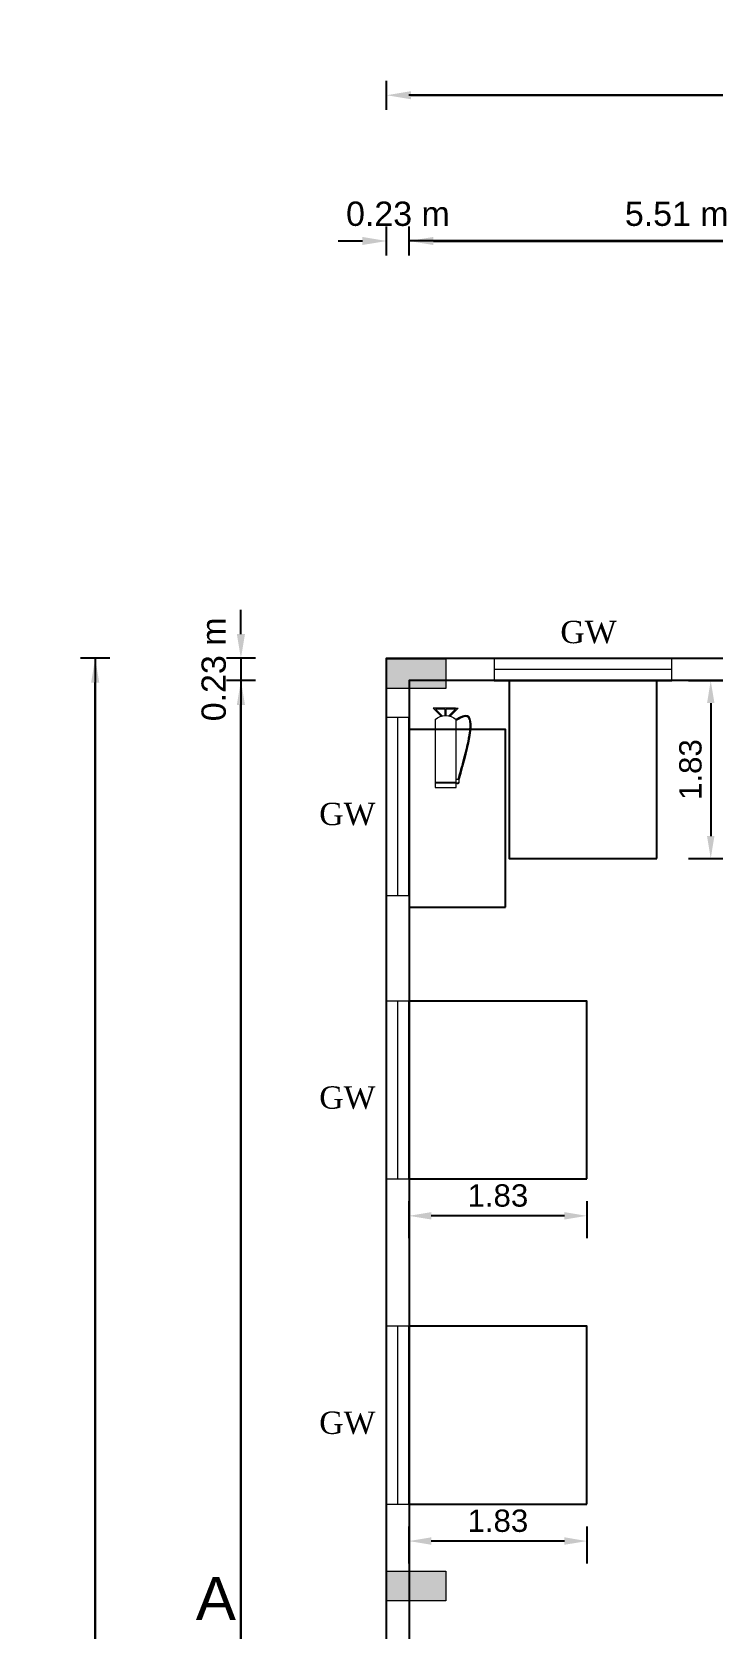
# Model space of a CAD drawing. Header units: metres. Extents: x -1561199 to -1560810, y 43748 to 43956.
# Drawn here: x -1560884.14 to -1560877.14, y 43784.56 to 43800.99 of the extents above; entities that cross this region are included whole.
import ezdxf

# ---------------------------------------------------------------- set-up
doc = ezdxf.new("R2010")
doc.units = ezdxf.units.M
doc.header["$LTSCALE"] = 750
doc.header["$MEASUREMENT"] = 0
doc.header["$PDMODE"] = 35
doc.header["$PDSIZE"] = 50
doc.layers.get('0').update_dxf_attribs({"lineweight": 5, "plot": 0})
doc.layers.get('Defpoints').update_dxf_attribs({"lineweight": 0})
doc.layers.add('BLK_1_COVERED_AREA', color=140, linetype='Continuous', plot=False)
doc.layers.add('BLK_1_FLR_0_BLT_UP_AREA', color=1, linetype='Continuous', plot=False)
for name, color, linetype in [('BLK_1_FLR_0_CARPET_AREA', 10, 'Continuous'), ('BLK_1_FLR_0_REGULAR_ROOM_2', 7, 'Continuous'), ('BLK_1_FLR_0_ROOM_1_LIGHT_VENTILATION_1', 7, 'Continuous'), ('BLK_1_FLR_0_ROOM_2_LIGHT_VENTILATION_2', 7, 'Continuous')]:
    doc.layers.add(name, color=color, linetype=linetype)
doc.layers.add('column', color=242, linetype='Continuous', lineweight=25)
doc.styles.add('S', font='swiss.ttf')
doc.styles.get("Standard").update_dxf_attribs({"font": 'arial.ttf'})
doc.dimstyles.new('METRIC', dxfattribs={"dimtxt": 0.45, "dimasz": 0.25, "dimexe": 0.15, "dimexo": 0.15, "dimgap": 0.15, "dimtad": 1, "dimzin": 0, "dimdsep": 46, "dimtxsty": 'S', "dimcen": 0, "dimclrd": 1, "dimclre": 1, "dimclrt": 5, "dimadec": 0, "dimazin": 2, "dimtfac": 1, "dimtix": 1, "dimtofl": 0, "dimtmove": 1, "dimatfit": 0, "dimfxl": 0, "dimtolj": 1, "dimtzin": 0, "dimarcsym": 0})
doc.dimstyles.new('STANDARD$0', dxfattribs={"dimscale": 0, "dimtxt": 9, "dimasz": 2, "dimexe": 2, "dimexo": 1, "dimgap": 0.5, "dimtad": 1, "dimdec": 1, "dimzin": 0, "dimdsep": 46, "dimlunit": 4, "dimtxsty": 'Standard', "dimblk1": 'ARCHTICK', "dimblk2": 'ARCHTICK', "dimsah": 1, "dimcen": 0, "dimdle": 1.5, "dimclrd": 1, "dimclre": 1, "dimclrt": 4, "dimadec": 0, "dimazin": 0, "dimtfac": 0.3, "dimtdec": 1, "dimtix": 1, "dimtmove": 0, "dimatfit": 3, "dimldrblk": 'ARCHTICK', "dimfxl": 0, "dimfrac": 2, "dimtolj": 1, "dimtzin": 0, "dimarcsym": 0})

# ---------------------------------------------------------------- blocks, each defined once
blk = doc.blocks.new('qwegwegwegwegwegwegwg')
at = {"layer": 'column', "lineweight": -2}
h = blk.add_hatch(color=256, dxfattribs=at)
h.dxf.hatch_style = 1
h.paths.add_polyline_path([(0, 0), (12, 0), (12, -24), (0, -24)])
blk.add_lwpolyline([(0, 0), (12, 0), (12, -24), (0, -24)], close=True, dxfattribs=at)
blk = doc.blocks.new('*D144')
at = {"color": 0, "lineweight": -2}
for p, q in [((-1560880.49, 43798.686), (-1560880.49, 43798.986)), ((-1560880.259, 43798.686), (-1560880.259, 43798.986)), ((-1560880.74, 43798.836), (-1560880.99, 43798.836)), ((-1560880.009, 43798.836), (-1560879.759, 43798.836))]:
    blk.add_line(p, q, dxfattribs=at)
at = {"color": 0}
for points in [[(-1560880.74, 43798.878), (-1560880.74, 43798.795), (-1560880.49, 43798.836)], [(-1560880.009, 43798.878), (-1560880.009, 43798.795), (-1560880.259, 43798.836)]]:
    blk.add_solid(points, dxfattribs=at)
at = {"layer": 'Defpoints', "color": 0}
for p in [(-1560880.259, 43798.836), (-1560880.49, 43794.542), (-1560880.259, 43794.232)]:
    blk.add_point(p, dxfattribs=at)
at = {"color": 0, "lineweight": -2, "insert": (-1560880.374, 43799.115), "char_height": 0.25, "attachment_point": 5, "style": 'S'}
blk.add_mtext('\\A1;0.23 m', dxfattribs=at)
blk = doc.blocks.new('*D145')
at = {"color": 0, "lineweight": -2}
for p, q in [((-1560880.259, 43798.686), (-1560880.259, 43798.986)), ((-1560874.75, 43798.986), (-1560874.75, 43798.986)), ((-1560880.009, 43798.836), (-1560875, 43798.836))]:
    blk.add_line(p, q, dxfattribs=at)
at = {"color": 0}
for points in [[(-1560880.009, 43798.878), (-1560880.009, 43798.795), (-1560880.259, 43798.836)], [(-1560875, 43798.878), (-1560875, 43798.795), (-1560874.75, 43798.836)]]:
    blk.add_solid(points, dxfattribs=at)
at = {"layer": 'Defpoints', "color": 0}
for p in [(-1560874.75, 43798.836), (-1560874.75, 43797.566, -763.65), (-1560880.259, 43794.232)]:
    blk.add_point(p, dxfattribs=at)
at = {"color": 0, "lineweight": -2, "insert": (-1560877.504, 43799.115), "char_height": 0.25, "attachment_point": 5, "style": 'S'}
blk.add_mtext('\\A1;5.51 m', dxfattribs=at)
blk = doc.blocks.new('*D148')
at = {"color": 0, "lineweight": -2}
for p, q in [((-1560881.99, 43794.792), (-1560881.99, 43795.042)), ((-1560881.84, 43794.542), (-1560882.14, 43794.542)), ((-1560881.84, 43794.313), (-1560882.14, 43794.313)), ((-1560881.99, 43794.063), (-1560881.99, 43793.813))]:
    blk.add_line(p, q, dxfattribs=at)
at = {"color": 0}
for points in [[(-1560882.032, 43794.792), (-1560881.948, 43794.792), (-1560881.99, 43794.542)], [(-1560882.032, 43794.063), (-1560881.948, 43794.063), (-1560881.99, 43794.313)]]:
    blk.add_solid(points, dxfattribs=at)
at = {"layer": 'Defpoints', "color": 0}
for p in [(-1560881.99, 43794.542), (-1560880.26, 43794.542), (-1560879.88, 43794.313)]:
    blk.add_point(p, dxfattribs=at)
at = {"color": 0, "lineweight": -2, "insert": (-1560882.269, 43794.428), "char_height": 0.25, "attachment_point": 5, "rotation": 90, "style": 'S'}
blk.add_mtext('\\A1;0.23 m', dxfattribs=at)
blk = doc.blocks.new('*D149')
at = {"color": 0, "lineweight": -2}
for p, q in [((-1560880.49, 43800.186), (-1560880.49, 43800.486)), ((-1560857.02, 43800.186), (-1560857.02, 43800.486)), ((-1560880.24, 43800.336), (-1560857.27, 43800.336))]:
    blk.add_line(p, q, dxfattribs=at)
at = {"color": 0}
for points in [[(-1560880.24, 43800.378), (-1560880.24, 43800.295), (-1560880.49, 43800.336)], [(-1560857.27, 43800.378), (-1560857.27, 43800.295), (-1560857.02, 43800.336)]]:
    blk.add_solid(points, dxfattribs=at)
at = {"layer": 'Defpoints', "color": 0}
for p in [(-1560857.02, 43800.336), (-1560880.49, 43794.542), (-1560857.02, 43794.542)]:
    blk.add_point(p, dxfattribs=at)
at = {"color": 0, "lineweight": -2, "insert": (-1560868.755, 43800.615), "char_height": 0.25, "attachment_point": 5, "style": 'S'}
blk.add_mtext('\\A1;23.47 m', dxfattribs=at)
blk = doc.blocks.new('*D151')
at = {"color": 0, "lineweight": -2}
for p, q in [((-1560881.84, 43794.313), (-1560882.14, 43794.313)), ((-1560881.99, 43764.866), (-1560881.99, 43794.063)), ((-1560881.84, 43764.616), (-1560882.14, 43764.616))]:
    blk.add_line(p, q, dxfattribs=at)
at = {"color": 0}
for points in [[(-1560882.032, 43794.063), (-1560881.948, 43794.063), (-1560881.99, 43794.313)], [(-1560882.032, 43764.866), (-1560881.948, 43764.866), (-1560881.99, 43764.616)]]:
    blk.add_solid(points, dxfattribs=at)
at = {"layer": 'Defpoints', "color": 0}
for p in [(-1560881.99, 43794.313), (-1560879.88, 43794.313), (-1560879.881, 43764.616)]:
    blk.add_point(p, dxfattribs=at)
at = {"color": 0, "lineweight": -2, "insert": (-1560882.269, 43779.465), "char_height": 0.25, "attachment_point": 5, "rotation": 90, "style": 'S'}
blk.add_mtext('\\A1;29.70 m', dxfattribs=at)
blk = doc.blocks.new('*D152')
at = {"color": 0, "lineweight": -2}
for p, q in [((-1560883.34, 43794.542), (-1560883.64, 43794.542)), ((-1560883.49, 43764.636), (-1560883.49, 43794.292)), ((-1560883.34, 43764.386), (-1560883.64, 43764.386))]:
    blk.add_line(p, q, dxfattribs=at)
at = {"color": 0}
for points in [[(-1560883.532, 43794.292), (-1560883.448, 43794.292), (-1560883.49, 43794.542)], [(-1560883.532, 43764.636), (-1560883.448, 43764.636), (-1560883.49, 43764.386)]]:
    blk.add_solid(points, dxfattribs=at)
at = {"layer": 'Defpoints', "color": 0}
for p in [(-1560883.49, 43794.542), (-1560880.26, 43794.542), (-1560880.49, 43764.386)]:
    blk.add_point(p, dxfattribs=at)
at = {"color": 0, "lineweight": -2, "insert": (-1560883.769, 43779.464), "char_height": 0.25, "attachment_point": 5, "rotation": 90, "style": 'S'}
blk.add_mtext('\\A1;30.16 m', dxfattribs=at)
blk = doc.blocks.new('DSDRFTRY')
at = {"color": 1}
for p, q in [((736.623, 117.624, -214.286), (736.527, 117.721, -214.286)), ((736.557, 117.721, -214.286), (736.527, 117.721, -214.286)), ((736.557, 117.721, -214.286), (736.828, 117.721, -214.286)), ((736.638, 117.628, -214.286), (736.557, 117.709, -214.286)), ((736.557, 117.709, -214.286), (736.671, 117.709, -214.286)), ((736.671, 117.632, -214.286), (736.671, 117.709, -214.286)), ((736.684, 117.632, -214.286), (736.684, 117.709, -214.286)), ((736.684, 117.709, -214.286), (736.798, 117.709, -214.286)), ((736.717, 117.628, -214.286), (736.798, 117.709, -214.286)), ((736.731, 117.624, -214.286), (736.828, 117.721, -214.286)), ((736.551, 116.766, -214.286), (736.551, 117.586, -214.286)), ((736.804, 117.586, -214.286), (736.804, 116.766, -214.286)), ((736.513, 116.861, -214.286), (736.551, 116.861, -214.286)), ((736.513, 116.823, -214.286), (736.513, 116.861, -214.286)), ((736.513, 116.823, -214.286), (736.526, 116.823, -214.286)), ((736.513, 116.823, -214.286), (736.519, 116.823, -214.286)), ((736.513, 116.823, -214.286), (736.516, 116.823, -214.286)), ((736.551, 116.823, -214.286), (736.513, 116.823, -214.286)), ((736.526, 116.823, -214.286), (736.526, 116.81, -214.286)), ((736.539, 116.81, -214.286), (736.539, 116.823, -214.286)), ((736.804, 116.829, -214.286), (736.551, 116.829, -214.286)), ((736.804, 116.823, -214.286), (736.551, 116.823, -214.286)), ((736.526, 116.81, -214.286), (736.539, 116.81, -214.286)), ((736.804, 116.766, -214.286), (736.551, 116.766, -214.286))]:
    blk.add_line(p, q, dxfattribs=at)
blk.add_arc((736.677, 117.436, -214.286), 0.196, 50.0538, 129.9462, dxfattribs=at)
for points, knots in [([(736.513, 116.861, -214.286), (736.395, 117.278, -214.286), (736.263, 117.742, -214.286), (736.523, 117.602, -214.286), (736.551, 117.586, -214.286)], [0, 0, 0, 0, 3.030452, 3.369076, 3.369076, 3.369076, 3.369076]), ([(736.526, 116.864, -214.286), (736.507, 116.929, -214.286), (736.489, 116.993, -214.286), (736.438, 117.181, -214.286), (736.408, 117.299, -214.286), (736.381, 117.47, -214.286), (736.378, 117.531, -214.286), (736.391, 117.591, -214.286), (736.399, 117.605, -214.286), (736.421, 117.62, -214.286), (736.435, 117.622, -214.286), (736.48, 117.611, -214.286), (736.51, 117.595, -214.286), (736.544, 117.576, -214.286), (736.545, 117.575, -214.286), (736.545, 117.575, -214.286)], [0, 0, 0, 0, 0.468639, 0.468639, 1.405917, 1.405917, 2.137486, 2.137486, 2.546212, 2.546212, 2.954939, 2.954939, 3.363666, 3.363666, 3.369076, 3.369076, 3.369076, 3.369076])]:
    blk.add_open_spline(points, degree=3, knots=knots, dxfattribs=at)
blk = doc.blocks.new('*D35')
at = {"layer": 'BLK_1_FLR_0_ROOM_2_LIGHT_VENTILATION_2', "color": 0, "lineweight": -2}
for p, q in [((-1560877.384, 43794.312), (-1560876.924, 43794.312)), ((-1560877.154, 43794.082), (-1560877.154, 43792.712)), ((-1560877.384, 43792.482), (-1560876.924, 43792.482))]:
    blk.add_line(p, q, dxfattribs=at)
at = {"layer": 'BLK_1_FLR_0_ROOM_2_LIGHT_VENTILATION_2', "color": 0}
for points in [[(-1560877.192, 43794.082), (-1560877.116, 43794.082), (-1560877.154, 43794.312)], [(-1560877.192, 43792.712), (-1560877.116, 43792.712), (-1560877.154, 43792.482)]]:
    blk.add_solid(points, dxfattribs=at)
at = {"layer": 'Defpoints', "color": 0}
for p in [(-1560877.708, 43794.312), (-1560877.708, 43792.482), (-1560877.154, 43792.482)]:
    blk.add_point(p, dxfattribs=at)
at = {"layer": 'BLK_1_FLR_0_ROOM_2_LIGHT_VENTILATION_2', "color": 0, "lineweight": -2, "insert": (-1560877.362, 43793.397), "char_height": 0.23, "attachment_point": 5, "rotation": 90}
blk.add_mtext('\\A1;1.83', dxfattribs=at)
blk = doc.blocks.new('*D364')
at = {"layer": 'BLK_1_FLR_0_ROOM_1_LIGHT_VENTILATION_1', "color": 0, "lineweight": -2}
for p, q in [((-1560880.26, 43785.608), (-1560880.26, 43785.228)), ((-1560878.43, 43785.608), (-1560878.43, 43785.228)), ((-1560878.66, 43785.458), (-1560880.03, 43785.458))]:
    blk.add_line(p, q, dxfattribs=at)
at = {"layer": 'BLK_1_FLR_0_ROOM_1_LIGHT_VENTILATION_1', "color": 0}
for points in [[(-1560880.03, 43785.497), (-1560880.03, 43785.42), (-1560880.26, 43785.458)], [(-1560878.66, 43785.497), (-1560878.66, 43785.42), (-1560878.43, 43785.458)]]:
    blk.add_solid(points, dxfattribs=at)
at = {"layer": 'Defpoints', "color": 0}
for p in [(-1560880.26, 43785.838), (-1560878.43, 43785.838), (-1560880.26, 43785.458)]:
    blk.add_point(p, dxfattribs=at)
at = {"layer": 'BLK_1_FLR_0_ROOM_1_LIGHT_VENTILATION_1', "color": 0, "lineweight": -2, "insert": (-1560879.345, 43785.666), "char_height": 0.23, "attachment_point": 5, "rotation": 360}
blk.add_mtext('\\A1;1.83', dxfattribs=at)
blk = doc.blocks.new('*D365')
at = {"layer": 'BLK_1_FLR_0_ROOM_1_LIGHT_VENTILATION_1', "color": 0, "lineweight": -2}
for p, q in [((-1560880.26, 43788.955), (-1560880.26, 43788.575)), ((-1560878.43, 43788.955), (-1560878.43, 43788.575)), ((-1560878.66, 43788.805), (-1560880.03, 43788.805))]:
    blk.add_line(p, q, dxfattribs=at)
at = {"layer": 'BLK_1_FLR_0_ROOM_1_LIGHT_VENTILATION_1', "color": 0}
for points in [[(-1560880.03, 43788.843), (-1560880.03, 43788.767), (-1560880.26, 43788.805)], [(-1560878.66, 43788.843), (-1560878.66, 43788.767), (-1560878.43, 43788.805)]]:
    blk.add_solid(points, dxfattribs=at)
at = {"layer": 'Defpoints', "color": 0}
for p in [(-1560880.26, 43789.185), (-1560878.43, 43789.185), (-1560880.26, 43788.805)]:
    blk.add_point(p, dxfattribs=at)
at = {"layer": 'BLK_1_FLR_0_ROOM_1_LIGHT_VENTILATION_1', "color": 0, "lineweight": -2, "insert": (-1560879.345, 43789.013), "char_height": 0.23, "attachment_point": 5, "rotation": 360}
blk.add_mtext('\\A1;1.83', dxfattribs=at)

msp = doc.modelspace()

# ---------------------------------------------------------------- linework, layer by layer
at = {"color": 0, "lineweight": -2}
for p, q in [((-1560857.02008, 43800.3364, -763.65007), (-1560880.26008, 43800.3364, -762.85095)), ((-1560857.02008, 43798.8364, -763.65007), (-1560880.26008, 43798.8364, -762.85095)), ((-1560883.49008, 43794.5418, -496.71908), (-1560883.49008, 43764.38612, -762.45005)), ((-1560881.99008, 43794.5418, -496.71908), (-1560881.99008, 43764.38612, -762.45005))]:
    msp.add_line(p, q, dxfattribs=at)
at = {"color": 1}
for p, q in [((-1560880.49008, 43794.5418, 381.46736), (-1560880.49008, 43771.3742, 434.17162)), ((-1560880.49008, 43794.5418, -737.29896), (-1560880.49008, 43771.58913)), ((-1560880.26008, 43794.5418, -737.29896), (-1560880.26008, 43794.53746, -737.29896)), ((-1560874.5199, 43794.5418, -742.38411), (-1560880.26008, 43794.5418, -741.58499)), ((-1560874.5199, 43794.3132, 371.9186), (-1560879.87998, 43794.3132, -1050.70806)), ((-1560880.25868, 43794.23234, 304.85103), (-1560880.25868, 43785.14727, -763.65007)), ((-1560880.26008, 43784.84215, -737.29896), (-1560880.26008, 43771.29051, 5.522))]:
    msp.add_line(p, q, dxfattribs=at)
for p, q in [((-1560877.55321, 43794.5418, -1105.10218), (-1560879.38321, 43794.5418, -1105.10218)), ((-1560879.38321, 43794.5418, -1105.10218), (-1560879.38321, 43794.3118, -1105.10218)), ((-1560877.55321, 43794.3118, -1105.10218), (-1560877.55321, 43794.5418, -1105.10218)), ((-1560877.55321, 43794.4268, -1105.10218), (-1560879.38321, 43794.4268, -1105.10218)), ((-1560879.38321, 43794.3118, -1105.10218), (-1560877.55321, 43794.3118, -1105.10218)), ((-1560880.26022, 43793.93276), (-1560880.49022, 43793.93276)), ((-1560880.49022, 43793.93276), (-1560880.49022, 43792.10276)), ((-1560880.37522, 43792.10276), (-1560880.37522, 43793.93276)), ((-1560880.26022, 43792.10276), (-1560880.26022, 43793.93276)), ((-1560880.49022, 43792.10276), (-1560880.26022, 43792.10276)), ((-1560880.26022, 43791.0146), (-1560880.49022, 43791.0146)), ((-1560880.49022, 43791.0146), (-1560880.49022, 43789.1846)), ((-1560880.37522, 43789.1846), (-1560880.37522, 43791.0146)), ((-1560880.26022, 43789.1846), (-1560880.26022, 43791.0146)), ((-1560880.49022, 43789.1846), (-1560880.26022, 43789.1846)), ((-1560880.26022, 43787.66797), (-1560880.49022, 43787.66797)), ((-1560880.49022, 43787.66797), (-1560880.49022, 43785.83797)), ((-1560880.37522, 43785.83797), (-1560880.37522, 43787.66797)), ((-1560880.26022, 43785.83797), (-1560880.26022, 43787.66797)), ((-1560880.49022, 43785.83797), (-1560880.26022, 43785.83797))]:
    msp.add_line(p, q)
at = {"layer": 'BLK_1_COVERED_AREA', "color": 140, "linetype": 'Continuous'}
msp.add_lwpolyline([(-1560869.46377, 43797.5664), (-1560869.46377, 43794.5418), (-1560857.02008, 43794.5418), (-1560857.02008, 43764.38612), (-1560880.49022, 43764.38612), (-1560880.49008, 43794.5418), (-1560874.7499, 43794.5418), (-1560874.7499, 43797.5664)], close=True, dxfattribs=at)
at = {"layer": 'BLK_1_FLR_0_BLT_UP_AREA', "color": 13, "linetype": 'Continuous', "elevation": -763.65007}
msp.add_lwpolyline([(-1560869.46377, 43797.5664), (-1560869.46377, 43794.5418), (-1560857.02008, 43794.5418), (-1560857.02008, 43764.38612), (-1560880.49022, 43764.38612), (-1560880.49008, 43794.5418), (-1560874.7499, 43794.5418), (-1560874.7499, 43797.5664)], close=True, dxfattribs=at)
at = {"layer": 'BLK_1_FLR_0_CARPET_AREA', "color": 13, "linetype": 'Continuous', "elevation": 21.06979}
msp.add_lwpolyline([(-1560857.25008, 43779.21262), (-1560857.25008, 43794.3132), (-1560880.25868, 43794.3132), (-1560880.25868, 43764.61612), (-1560872.48569, 43764.61612), (-1560872.48569, 43771.30902), (-1560861.42868, 43771.30902), (-1560861.42868, 43779.21262)], close=True, dxfattribs=at)
at = {"layer": 'BLK_1_FLR_0_REGULAR_ROOM_2', "color": 2, "elevation": 21.06979}
msp.add_lwpolyline([(-1560857.25008, 43779.21262), (-1560857.25008, 43794.3132), (-1560880.25868, 43794.3132), (-1560880.25868, 43764.61612), (-1560872.48569, 43764.61612), (-1560872.48569, 43771.30902), (-1560861.42868, 43771.30902), (-1560861.42868, 43779.21262)], close=True, dxfattribs=at)
at = {"layer": 'BLK_1_FLR_0_ROOM_1_LIGHT_VENTILATION_1', "color": 2, "lineweight": -2}
for points, elevation in [([(-1560877.70821, 43792.4818), (-1560877.70821, 43794.3118), (-1560879.22821, 43794.3118), (-1560879.22821, 43792.4818)], -1105.10218), ([(-1560879.26635, 43791.98108), (-1560879.26635, 43793.81108), (-1560880.25868, 43793.81108), (-1560880.25868, 43791.98108)], 21.06979)]:
    msp.add_lwpolyline(points, close=True, dxfattribs=dict(at, elevation=elevation))
for points in [[(-1560878.43022, 43789.1846), (-1560878.43022, 43791.0146), (-1560880.26022, 43791.0146), (-1560880.26022, 43789.1846)], [(-1560878.43022, 43785.83797), (-1560878.43022, 43787.66797), (-1560880.26022, 43787.66797), (-1560880.26022, 43785.83797)]]:
    msp.add_lwpolyline(points, close=True, dxfattribs=at)

# ---------------------------------------------------------------- block references
at = {"xscale": 0.025427, "yscale": 0.025427, "zscale": 0.025427, "rotation": 270}
for p in [(-1560879.87998, 43794.53746, -1105.10218), (-1560879.87988, 43785.14727, -763.65007)]:
    msp.add_blockref('qwegwegwegwegwegwegwg', p, dxfattribs=at)
at = {"color": 0, "lineweight": -2, "xscale": -0.8534234103183371, "yscale": 0.8534234103183371, "zscale": 0.8534234103183371}
msp.add_blockref('DSDRFTRY', (-1560251.1855, 43693.56263, 182.87674), dxfattribs=at)

# ---------------------------------------------------------------- texts
at = {"color": 0}
msp.add_text('A', height=0.44412, dxfattribs=at).set_placement((-1560882.45462, 43784.64534, -414.10042))
at = {"char_height": 0.23, "width": 1.6153676, "attachment_point": 1}
for insert in [(-1560878.702, 43794.92766, 17.91815), (-1560881.18386, 43793.0556, 1904.58855), (-1560881.18386, 43790.13744, 1904.58855), (-1560881.18386, 43786.79082, 1904.58855)]:
    msp.add_mtext('{\\fBookman Old Style|b0|i0|c0|p18;GW}', dxfattribs=dict(at, insert=insert))

# ---------------------------------------------------------------- dimensions: what is measured, and where the dimension line sits
at = {"color": 0, "lineweight": -2}
for base, p1, p2, picture, middle in [((-1560857.02008, 43800.3364), (-1560880.49008, 43794.5418), (-1560857.02008, 43794.5418), '*D149', (-1560868.75508, 43800.61488)), ((-1560880.25868, 43798.8364), (-1560880.49008, 43794.5418), (-1560880.25868, 43794.23234), '*D144', (-1560880.37438, 43799.11488)), ((-1560874.7499, 43798.8364), (-1560880.25868, 43794.23234), (-1560874.7499, 43797.5664, -763.65007), '*D145', (-1560877.50429, 43799.11488))]:
    dim = msp.add_linear_dim(base=base, p1=p1, p2=p2, dimstyle='METRIC', override={"dimtxt": 0.25, "dimpost": ' m', "dimclrd": 0, "dimclre": 0, "dimclrt": 0}, dxfattribs=at)
    dim.commit()
    dim.dimension.update_dxf_attribs({"geometry": picture, "text_midpoint": middle})
for base, p1, p2, picture, middle in [((-1560881.99008, 43794.5418), (-1560879.87998, 43794.3132), (-1560880.26008, 43794.5418), '*D148', (-1560882.26856, 43794.4275)), ((-1560883.49008, 43794.5418), (-1560880.49022, 43764.38612), (-1560880.26008, 43794.5418), '*D152', (-1560883.76856, 43779.46396)), ((-1560881.99008, 43794.3132), (-1560879.88062, 43764.61612), (-1560879.87998, 43794.3132), '*D151', (-1560882.26856, 43779.46466))]:
    dim = msp.add_linear_dim(base=base, p1=p1, p2=p2, angle=270, dimstyle='METRIC', override={"dimtxt": 0.25, "dimpost": ' m', "dimclrd": 0, "dimclre": 0, "dimclrt": 0}, dxfattribs=at)
    dim.commit()
    dim.dimension.update_dxf_attribs({"geometry": picture, "text_midpoint": middle})
at = {"layer": 'BLK_1_FLR_0_ROOM_1_LIGHT_VENTILATION_1', "color": 232, "lineweight": -2}
for p1, p2, picture, middle in [((-1560878.43022, 43789.1846), (-1560880.26022, 43789.1846), '*D365', (-1560879.34522, 43789.01256)), ((-1560878.43022, 43785.83797), (-1560880.26022, 43785.83797), '*D364', (-1560879.34522, 43785.66594))]:
    dim = msp.add_aligned_dim(p1=p1, p2=p2, distance=0.37955, dimstyle='STANDARD$0', override={"dimscale": 1, "dimtxt": 0.23, "dimasz": 0.23, "dimexe": 0.23, "dimexo": 0.23, "dimgap": 0.09, "dimdec": 2, "dimlunit": 2, "dimsah": 0, "dimcen": 0.09, "dimdle": 0, "dimclrd": 0, "dimclre": 0, "dimclrt": 0, "dimtfac": 1, "dimtdec": 2, "dimtix": 0, "dimtofl": 0, "dimfxl": 0.23, "dimfxlon": 1, "dimfrac": 0}, dxfattribs=at)
    dim.commit()
    dim.dimension.update_dxf_attribs({"geometry": picture, "text_midpoint": middle})
at = {"layer": 'BLK_1_FLR_0_ROOM_2_LIGHT_VENTILATION_2', "color": 232, "lineweight": -2}
dim = msp.add_aligned_dim(p1=(-1560877.70821, 43794.3118, -1105.10218), p2=(-1560877.70821, 43792.4818, -1105.10218), distance=0.55416, dimstyle='STANDARD$0', override={"dimscale": 1, "dimtxt": 0.23, "dimasz": 0.23, "dimexe": 0.23, "dimexo": 0.23, "dimgap": 0.09, "dimdec": 2, "dimlunit": 2, "dimsah": 0, "dimcen": 0.09, "dimdle": 0, "dimclrd": 0, "dimclre": 0, "dimclrt": 0, "dimtfac": 1, "dimtdec": 2, "dimtix": 0, "dimtofl": 0, "dimfxl": 0.23, "dimfxlon": 1, "dimfrac": 0}, dxfattribs=at)
dim.commit()
dim.dimension.update_dxf_attribs({"geometry": '*D35', "text_midpoint": (-1560877.36155, 43793.3968, -1105.10218)})

doc.saveas('drawing.dxf')
